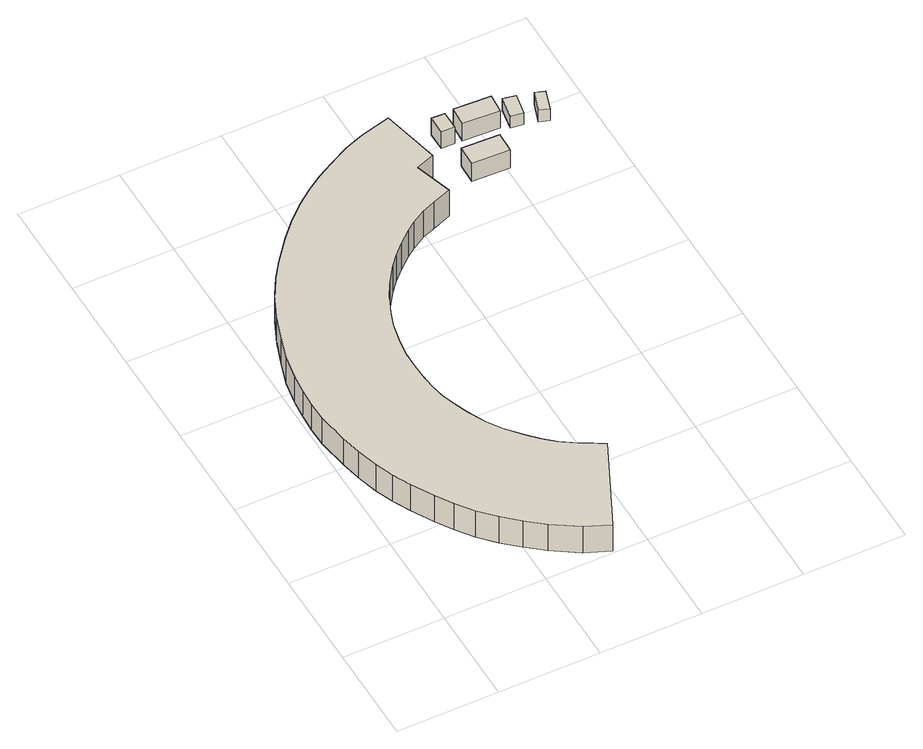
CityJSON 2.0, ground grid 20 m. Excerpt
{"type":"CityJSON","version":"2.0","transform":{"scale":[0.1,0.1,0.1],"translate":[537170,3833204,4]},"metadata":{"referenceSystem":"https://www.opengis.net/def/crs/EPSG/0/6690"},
"CityObjects":{
"building1":{"type":"Building","attributes":{"計測周辺長":389.58,"1/2500図郭":73,"区名":"住之江区","町丁目名称":"南港北２丁目","街区番号":5,"class":"3001","usage":"422","measuredHeight":6.6,"storeysAboveGround":1,"BuildingDetailAttribute.buildingRoofEdgeArea":3278.43,"BuildingDetailAttribute.buildingStructureType":"610","BuildingDetailAttribute.buildingStructureOrgType":"2","BuildingDetailAttribute.detailedUsage":"1406","BuildingDetailAttribute.specifiedBuildingCoverageRate":0.6,"BuildingDetailAttribute.surveyYear":2017,"BuildingHighTideRiskAttribute.description":"1","BuildingHighTideRiskAttribute.rank":"2","BuildingHighTideRiskAttribute.depth":1.87,"BuildingIDAttribute.prefecture":"27","BuildingIDAttribute.city":"27125"},"geometry":[{"type":"Solid","lod":"1","boundaries":[[[[0,1,2,3,4,5,6,7,8,9,10,11,12,13,14,15,16,17,18,19,20,21,22,23,24,25,26,27,28,29,30,31,32,33,34,35,36,37,38,39,40,41,42,43,44,45,46,47,48,49,50,51,52,53,54,55,56,57,58,59,60,61]],[[60,62,63,61]],[[59,64,62,60]],[[58,65,64,59]],[[57,66,65,58]],[[56,67,66,57]],[[55,68,67,56]],[[54,69,68,55]],[[53,70,69,54]],[[52,71,70,53]],[[51,72,71,52]],[[50,73,72,51]],[[49,74,73,50]],[[48,75,74,49]],[[47,76,75,48]],[[46,77,76,47]],[[45,78,77,46]],[[44,79,78,45]],[[43,80,79,44]],[[42,81,80,43]],[[41,82,81,42]],[[40,83,82,41]],[[39,84,83,40]],[[38,85,84,39]],[[37,86,85,38]],[[36,87,86,37]],[[35,88,87,36]],[[34,89,88,35]],[[33,90,89,34]],[[32,91,90,33]],[[31,92,91,32]],[[30,93,92,31]],[[29,94,93,30]],[[28,95,94,29]],[[27,96,95,28]],[[26,97,96,27]],[[25,98,97,26]],[[24,99,98,25]],[[23,100,99,24]],[[22,101,100,23]],[[21,102,101,22]],[[20,103,102,21]],[[19,104,103,20]],[[18,105,104,19]],[[17,106,105,18]],[[16,107,106,17]],[[15,108,107,16]],[[14,109,108,15]],[[13,110,109,14]],[[12,111,110,13]],[[11,112,111,12]],[[10,113,112,11]],[[9,114,113,10]],[[8,115,114,9]],[[7,116,115,8]],[[6,117,116,7]],[[5,118,117,6]],[[4,119,118,5]],[[3,120,119,4]],[[2,121,120,3]],[[1,122,121,2]],[[0,123,122,1]],[[61,63,123,0]],[[62,64,65,66,67,68,69,70,71,72,73,74,75,76,77,78,79,80,81,82,83,84,85,86,87,88,89,90,91,92,93,94,95,96,97,98,99,100,101,102,103,104,105,106,107,108,109,110,111,112,113,114,115,116,117,118,119,120,121,122,123,63]]]]}]},
"building2":{"type":"Building","attributes":{"class":"3001","measuredHeight":4.1,"BuildingDetailAttribute.specifiedBuildingCoverageRate":0.6,"BuildingDetailAttribute.surveyYear":2017,"BuildingHighTideRiskAttribute.description":"1","BuildingHighTideRiskAttribute.rank":"2","BuildingHighTideRiskAttribute.depth":1.58,"BuildingIDAttribute.prefecture":"27","BuildingIDAttribute.city":"27125"},"geometry":[{"type":"Solid","lod":"1","boundaries":[[[[124,125,126,127]],[[126,128,129,127]],[[125,130,128,126]],[[124,131,130,125]],[[127,129,131,124]],[[128,130,131,129]]]]}]},
"building3":{"type":"Building","attributes":{"class":"3001","measuredHeight":4.5,"BuildingDetailAttribute.specifiedBuildingCoverageRate":0.6,"BuildingDetailAttribute.surveyYear":2017,"BuildingHighTideRiskAttribute.description":"1","BuildingHighTideRiskAttribute.rank":"2","BuildingHighTideRiskAttribute.depth":1.68,"BuildingIDAttribute.prefecture":"27","BuildingIDAttribute.city":"27125"},"geometry":[{"type":"Solid","lod":"1","boundaries":[[[[132,133,134,135]],[[134,136,137,135]],[[133,138,136,134]],[[132,139,138,133]],[[135,137,139,132]],[[136,138,139,137]]]]}]},
"building4":{"type":"Building","attributes":{"class":"3001","measuredHeight":4.4,"BuildingDetailAttribute.specifiedBuildingCoverageRate":0.6,"BuildingDetailAttribute.surveyYear":2017,"BuildingHighTideRiskAttribute.description":"1","BuildingHighTideRiskAttribute.rank":"2","BuildingHighTideRiskAttribute.depth":1.61,"BuildingIDAttribute.prefecture":"27","BuildingIDAttribute.city":"27125"},"geometry":[{"type":"Solid","lod":"1","boundaries":[[[[140,141,142,143]],[[142,144,145,143]],[[141,146,144,142]],[[140,147,146,141]],[[143,145,147,140]],[[144,146,147,145]]]]}]},
"building5":{"type":"Building","attributes":{"class":"3001","BuildingDetailAttribute.specifiedBuildingCoverageRate":0.6,"BuildingDetailAttribute.surveyYear":2017,"BuildingHighTideRiskAttribute.description":"1","BuildingHighTideRiskAttribute.rank":"2","BuildingHighTideRiskAttribute.depth":1.64,"BuildingIDAttribute.prefecture":"27","BuildingIDAttribute.city":"27125"},"geometry":[{"type":"Solid","lod":"1","boundaries":[[[[148,149,150,151]],[[150,152,153,151]],[[149,154,152,150]],[[148,155,154,149]],[[151,153,155,148]],[[152,154,155,153]]]]}]},
"building6":{"type":"Building","attributes":{"class":"3001","BuildingDetailAttribute.specifiedBuildingCoverageRate":0.6,"BuildingDetailAttribute.surveyYear":2017,"BuildingHighTideRiskAttribute.description":"1","BuildingHighTideRiskAttribute.rank":"2","BuildingHighTideRiskAttribute.depth":1.64,"BuildingIDAttribute.prefecture":"27","BuildingIDAttribute.city":"27125"},"geometry":[{"type":"Solid","lod":"1","boundaries":[[[[156,157,158,159]],[[158,160,161,159]],[[157,162,160,158]],[[156,163,162,157]],[[159,161,163,156]],[[160,162,163,161]]]]}]}
},
"vertices":[
[334,4,0],[286,25,0],[235,58,0],[200,86,0],[168,115,0],[139,146,0],[114,179,0],[93,212,0],[69,255,0],[52,290,0],[38,325,0],[26,367,0],[18,407,0],[9,467,0],[8,504,0],[10,541,0],[13,577,0],[21,624,0],[35,669,0],[53,718,0],[74,765,0],[95,801,0],[117,832,0],[154,877,0],[184,909,0],[214,936,0],[247,961,0],[277,980,0],[310,998,0],[349,1018,0],[388,1032,0],[447,1047,0],[473,931,0],[436,918,0],[459,845,0],[421,831,0],[396,821,0],[368,805,0],[351,792,0],[325,770,0],[305,750,0],[287,730,0],[263,695,0],[247,667,0],[232,634,0],[222,606,0],[214,569,0],[209,534,0],[209,501,0],[210,474,0],[213,444,0],[218,417,0],[227,390,0],[238,361,0],[255,327,0],[274,298,0],[300,267,0],[321,245,0],[344,225,0],[375,205,0],[396,193,0],[417,181,0],[396,193,66],[417,181,66],[375,205,66],[344,225,66],[321,245,66],[300,267,66],[274,298,66],[255,327,66],[238,361,66],[227,390,66],[218,417,66],[213,444,66],[210,474,66],[209,501,66],[209,534,66],[214,569,66],[222,606,66],[232,634,66],[247,667,66],[263,695,66],[287,730,66],[305,750,66],[325,770,66],[351,792,66],[368,805,66],[396,821,66],[421,831,66],[459,845,66],[436,918,66],[473,931,66],[447,1047,66],[388,1032,66],[349,1018,66],[310,998,66],[277,980,66],[247,961,66],[214,936,66],[184,909,66],[154,877,66],[117,832,66],[95,801,66],[74,765,66],[53,718,66],[35,669,66],[21,624,66],[13,577,66],[10,541,66],[8,504,66],[9,467,66],[18,407,66],[26,367,66],[38,325,66],[52,290,66],[69,255,66],[93,212,66],[114,179,66],[139,146,66],[168,115,66],[200,86,66],[235,58,66],[286,25,66],[334,4,66],
[521,990,5],[521,1027,5],[547,1026,5],[547,990,5],[547,1026,47],[547,990,47],[521,1027,47],[521,990,47],
[531,896,5],[532,937,5],[606,934,5],[605,893,5],[606,934,50],[605,893,50],[532,937,50],[531,896,50],
[562,989,5],[564,1027,5],[637,1023,5],[634,985,5],[637,1023,49],[634,985,49],[564,1027,49],[562,989,49],
[649,976,6],[657,1020,6],[682,1015,6],[674,972,6],[682,1015,36],[674,972,36],[657,1020,36],[649,976,36],
[699,967,5],[713,1008,5],[732,1001,5],[719,960,5],[732,1001,35],[719,960,35],[713,1008,35],[699,967,35]
]}
